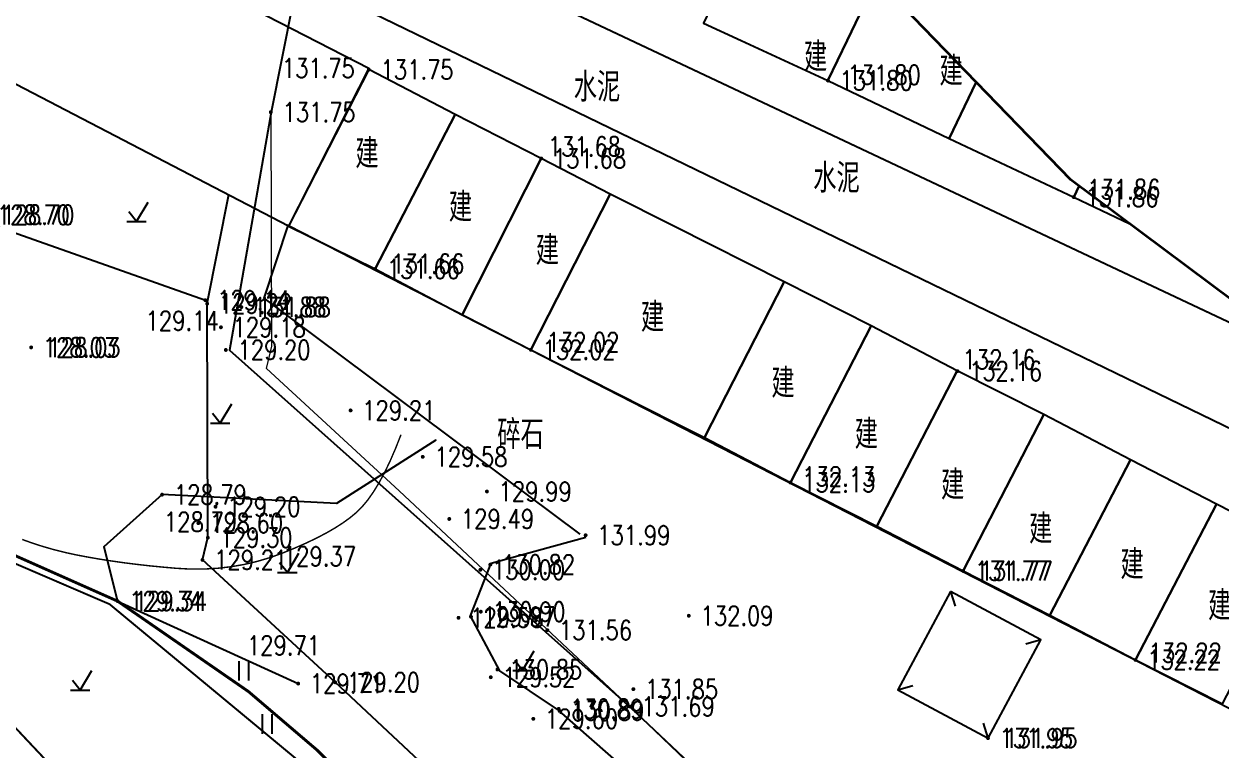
# Model space of a CAD drawing. Extents: x 529262 to 576451, y 2694391 to 2717535.
# Drawn here: x 566081.5 to 566143.2, y 2711466 to 2711503.4 of the extents above; entities that cross this region are included whole.
import ezdxf
from ezdxf.enums import TextEntityAlignment as Align

# ---------------------------------------------------------------- set-up
doc = ezdxf.new("R2010")
doc.units = 0
doc.linetypes.add('ACAD_ISO12W100', pattern=[22, 12, -3, 0.5, -3, 0.5, -3])
doc.linetypes.add('X3', pattern=[5, 4, -1])
for name, color, linetype in [('a红线图', 1, 'Continuous'), ('DGX', 8, 'Continuous'), ('DLSS', 4, 'Continuous'), ('DMTZ', 8, 'Continuous'), ('GCD', 8, 'Continuous'), ('GXYZ', 8, 'Continuous'), ('JMD', 8, 'Continuous'), ('ZBTZ', 8, 'Continuous'), ('ZJ', 7, 'Continuous'), ('污水管径标注_W10-', 202, 'Continuous')]:
    doc.layers.add(name, color=color, linetype=linetype)
doc.layers.add('控制界线1', color=30, linetype='ACAD_ISO12W100', lineweight=35)
doc.styles.add('HZ', font='rs.shx', dxfattribs={"width": 0.8, "bigfont": 'hztxt.shx'})
doc.linetypes.add('10421', pattern='A,2,[150,AAA.SHX,S=0.5,R=0,X=0,Y=0.5],1e-11', length=2)
doc.linetypes.add('10422', pattern='A,0.75,[150,AAA.SHX,S=0.5,R=0,X=0,Y=0.5],1.5,[177,AAA.SHX,S=1,R=0,X=0,Y=0.4],0.75', length=3)
doc.linetypes.add('1161', pattern='A,0,[149,AAA.SHX,S=0.15,R=0,X=0,Y=0],-1.6', length=1.6)
doc.linetypes.add('732', pattern='A,9,-0.5,[162,AAA.SHX,S=1,R=0,X=0,Y=0],-0.5', length=10)

# ---------------------------------------------------------------- blocks, each defined once
blk = doc.blocks.new('GC200')
at = {"linetype": 'Continuous', "const_width": 0.2, "flags": 128}
blk.add_lwpolyline([(-0.1, 0, 1), (0.1, 0, 1)], format="xyb", close=True, dxfattribs=at)
blk = doc.blocks.new('gc123')
at = {"color": 8}
for p, q in [((0, 0), (1.2, 2)), ((-1, 0), (1, 0)), ((0, 0), (-0.8, 1))]:
    blk.add_line(p, q, dxfattribs=at)
blk = doc.blocks.new('gc121')
at = {"color": 8}
for p, q in [((-0.5, -1), (-0.5, 1)), ((0.5, -1), (0.5, 1))]:
    blk.add_line(p, q, dxfattribs=at)

msp = doc.modelspace()

# ---------------------------------------------------------------- linework, layer by layer
at = {"color": 8, "linetype": 'Continuous', "flags": 128}
msp.add_lwpolyline([(566095.134, 2711493.033), (566152.074, 2711463.805), (566150.934, 2711461.489)], dxfattribs=at)
at = {"layer": 'a红线图', "color": 8, "linetype": 'Continuous', "lineweight": 0, "flags": 128}
msp.add_lwpolyline([(566150.116, 2711432.906), (566121.749, 2711459.554), (566112.716, 2711468.208), (566100.804, 2711479.377), (566093.968, 2711485.682), (566094.243, 2711486.829), (566094.214, 2711498.884), (566095.327, 2711504.502)], dxfattribs=at)
msp.add_lwpolyline([(566150.116, 2711432.906), (566121.749, 2711459.554), (566112.716, 2711468.208), (566100.804, 2711479.377), (566093.968, 2711485.682), (566094.243, 2711486.829), (566094.214, 2711498.884), (566095.327, 2711504.502)], dxfattribs=at)
at = {"layer": 'DGX', "linetype": 'Continuous', "const_width": 0.075, "elevation": 129}
msp.add_lwpolyline([(566100.898, 2711482.264), (566100.619, 2711481.555), (566100.337, 2711480.904), (566100.053, 2711480.313), (566099.765, 2711479.781), (566099.475, 2711479.308), (566099.182, 2711478.894), (566098.886, 2711478.54), (566098.587, 2711478.245), (566098.265, 2711477.98), (566097.899, 2711477.716), (566097.491, 2711477.454), (566097.039, 2711477.194), (566096.543, 2711476.935), (566096.004, 2711476.677), (566095.422, 2711476.421), (566094.797, 2711476.166), (566094.146, 2711475.931), (566093.486, 2711475.736), (566092.817, 2711475.579), (566092.139, 2711475.461), (566091.453, 2711475.383), (566090.759, 2711475.343), (566090.055, 2711475.342), (566089.343, 2711475.38), (566088.636, 2711475.442), (566087.945, 2711475.51), (566087.272, 2711475.586), (566086.616, 2711475.669), (566085.978, 2711475.759), (566085.357, 2711475.857), (566084.753, 2711475.962), (566084.167, 2711476.073), (566083.593, 2711476.198), (566083.029, 2711476.339), (566082.473, 2711476.498), (566081.925, 2711476.674), (566081.387, 2711476.867)], dxfattribs=at)
msp.add_lwpolyline([(566100.898, 2711482.264), (566100.619, 2711481.555), (566100.337, 2711480.904), (566100.053, 2711480.313), (566099.765, 2711479.781), (566099.475, 2711479.308), (566099.182, 2711478.894), (566098.886, 2711478.54), (566098.587, 2711478.245), (566098.265, 2711477.98), (566097.899, 2711477.716), (566097.491, 2711477.454), (566097.039, 2711477.194), (566096.543, 2711476.935), (566096.004, 2711476.677), (566095.422, 2711476.421), (566094.797, 2711476.166), (566094.146, 2711475.931), (566093.486, 2711475.736), (566092.817, 2711475.579), (566092.139, 2711475.461), (566091.453, 2711475.383), (566090.759, 2711475.343), (566090.055, 2711475.342), (566089.343, 2711475.38), (566088.636, 2711475.442), (566087.945, 2711475.51), (566087.272, 2711475.586), (566086.616, 2711475.669), (566085.978, 2711475.759), (566085.357, 2711475.857), (566084.753, 2711475.962), (566084.167, 2711476.073), (566083.593, 2711476.198), (566083.029, 2711476.339), (566082.473, 2711476.498), (566081.925, 2711476.674), (566081.387, 2711476.867)], dxfattribs=at)
at = {"layer": 'DLSS', "linetype": 'Continuous', "const_width": 0.1, "flags": 128}
for points in [[(566099.392, 2711531.58), (566090.341, 2711511.531), (566092.684, 2711507.262), (566102.371, 2711502.568)], [(566099.392, 2711531.58), (566090.341, 2711511.531), (566092.684, 2711507.262), (566102.371, 2711502.568)], [(566112.781, 2711502.568), (566095.373, 2711510.773), (566101.537, 2711524.316)], [(566112.781, 2711502.568), (566095.373, 2711510.773), (566101.537, 2711524.316)], [(566102.371, 2711502.568), (566114.998, 2711496.45)], [(566102.371, 2711502.568), (566114.998, 2711496.45)], [(566114.998, 2711501.523), (566112.781, 2711502.568)], [(566114.998, 2711501.523), (566112.781, 2711502.568)], [(566148.125, 2711485.909), (566114.998, 2711501.523)], [(566148.125, 2711485.909), (566114.998, 2711501.523)], [(566114.998, 2711496.45), (566159.77, 2711474.756), (566148.069, 2711447.436)], [(566114.998, 2711496.45), (566159.77, 2711474.756), (566148.069, 2711447.436)]]:
    msp.add_lwpolyline(points, dxfattribs=at)
at = {"layer": 'DLSS', "linetype": 'X3', "const_width": 0.15, "flags": 128}
for points in [[(566086.301, 2711473.689), (566074.381, 2711478.986)], [(566086.301, 2711473.689), (566074.381, 2711478.986)], [(566086.516, 2711443.196), (566088.274, 2711446.034), (566095.05, 2711456.079), (566099.149, 2711462.141), (566099.18, 2711462.907), (566098.72, 2711463.857), (566096.592, 2711466.002), (566093.042, 2711469.031), (566086.301, 2711473.689)], [(566086.516, 2711443.196), (566088.274, 2711446.034), (566095.05, 2711456.079), (566099.149, 2711462.141), (566099.18, 2711462.907), (566098.72, 2711463.857), (566096.592, 2711466.002), (566093.042, 2711469.031), (566086.301, 2711473.689)]]:
    msp.add_lwpolyline(points, dxfattribs=at)
at = {"layer": 'DMTZ', "linetype": '10422', "elevation": 24.551, "flags": 128}
msp.add_lwpolyline([(566110.13, 2711477.138), (566093.846, 2711489.296), (566095.098, 2711493.089)], dxfattribs=at)
at = {"layer": 'DMTZ', "linetype": '10421', "elevation": 24.551, "flags": 128}
for points in [[(566109.067, 2711468.037), (566105.991, 2711470.099), (566104.474, 2711472.928), (566105.544, 2711475.642), (566110.417, 2711476.989)], [(566201.224, 2711375.868), (566187.528, 2711384.886), (566186.338, 2711387.156), (566184.22, 2711395.184), (566149.024, 2711426.554), (566137.5, 2711439.698), (566131.366, 2711448.459), (566109.05, 2711468.046)]]:
    msp.add_lwpolyline(points, dxfattribs=at)
at = {"layer": 'GXYZ', "linetype": '732', "flags": 128}
msp.add_lwpolyline([(566490.048, 2711309.934), (566487.953, 2711312.032), (566480.532, 2711318.315), (566472.905, 2711320.663), (566453.241, 2711319.912), (566438.382, 2711317.31), (566429.977, 2711316.221), (566416.726, 2711314.383), (566399.301, 2711312.109), (566382.298, 2711309.774), (566371.677, 2711308.568), (566347.65, 2711311.683), (566328.264, 2711317.038), (566286.99, 2711330.976), (566233.821, 2711354.592), (566227.813, 2711357.118), (566188.193, 2711379.624), (566184.026, 2711381.817), (566180.375, 2711387.043), (566176.461, 2711392.384), (566172.795, 2711397.246), (566169.923, 2711401.427), (566168.508, 2711402.702), (566159.048, 2711411.516), (566146.822, 2711423.042), (566118.455, 2711449.69), (566109.422, 2711458.344), (566097.51, 2711469.513), (566090.674, 2711475.818), (566090.949, 2711476.965), (566090.92, 2711489.02), (566092.032, 2711494.639)], dxfattribs=at)
at = {"layer": 'JMD', "linetype": 'Continuous'}
for p, q in [((566129.219, 2711474.191), (566129.45, 2711473.425)), ((566129.219, 2711474.191), (566129.45, 2711473.425)), ((566133.863, 2711471.701), (566133.097, 2711471.47)), ((566133.863, 2711471.701), (566133.097, 2711471.47)), ((566126.499, 2711469.12), (566127.265, 2711469.351)), ((566126.499, 2711469.12), (566127.265, 2711469.351)), ((566131.143, 2711466.63), (566130.911, 2711467.396)), ((566131.143, 2711466.63), (566130.911, 2711467.396))]:
    msp.add_line(p, q, dxfattribs=at)
at = {"layer": 'JMD', "linetype": 'Continuous', "flags": 128}
for points in [[(566099.25, 2711501.143), (566095.111, 2711493.017), (566050.446, 2711516.239), (566055.141, 2711523.781)], [(566099.241, 2711501.075), (566095.102, 2711493.018), (566099.566, 2711490.807), (566103.691, 2711498.756)], [(566099.241, 2711501.075), (566095.102, 2711493.018), (566099.566, 2711490.807), (566103.691, 2711498.756)], [(566103.691, 2711498.756), (566099.566, 2711490.807), (566104.057, 2711488.439), (566108.127, 2711496.499)], [(566103.691, 2711498.756), (566099.566, 2711490.807), (566104.057, 2711488.439), (566108.127, 2711496.499)], [(566108.127, 2711496.499), (566104.057, 2711488.439), (566107.588, 2711486.64), (566111.685, 2711494.657)], [(566108.127, 2711496.499), (566104.057, 2711488.439), (566107.588, 2711486.64), (566111.685, 2711494.657)], [(566125.419, 2711477.545), (566129.562, 2711485.55), (566125.126, 2711487.87), (566120.966, 2711479.802)], [(566125.419, 2711477.545), (566129.562, 2711485.55), (566125.126, 2711487.87), (566120.966, 2711479.802)], [(566129.864, 2711475.246), (566134.013, 2711483.301), (566129.562, 2711485.55), (566125.419, 2711477.545)], [(566129.864, 2711475.246), (566134.013, 2711483.301), (566129.562, 2711485.55), (566125.419, 2711477.545)], [(566134.336, 2711472.963), (566138.49, 2711480.966), (566134.013, 2711483.301), (566129.864, 2711475.246)], [(566134.336, 2711472.963), (566138.49, 2711480.966), (566134.013, 2711483.301), (566129.864, 2711475.246)], [(566138.737, 2711470.662), (566142.911, 2711478.683), (566138.49, 2711480.966), (566134.336, 2711472.963)], [(566138.737, 2711470.662), (566142.911, 2711478.683), (566138.49, 2711480.966), (566134.336, 2711472.963)], [(566143.221, 2711468.395), (566147.389, 2711476.395), (566142.911, 2711478.683), (566138.737, 2711470.662)], [(566143.221, 2711468.395), (566147.389, 2711476.395), (566142.911, 2711478.683), (566138.737, 2711470.662)]]:
    msp.add_lwpolyline(points, close=True, dxfattribs=at)
for points, elevation in [([(566120.147, 2711511.157), (566116.479, 2711503.465), (566118.428, 2711502.568)], 131.869), ([(566120.147, 2711511.157), (566116.479, 2711503.465), (566118.428, 2711502.568)], 131.869), ([(566123.882, 2711502.568), (566125.398, 2711505.736)], 131.869), ([(566125.398, 2711505.736), (566123.882, 2711502.568)], 131.763), ([(566123.882, 2711502.568), (566125.398, 2711505.736)], 131.869), ([(566125.398, 2711505.736), (566123.882, 2711502.568)], 131.763), ([(566118.428, 2711502.568), (566122.898, 2711500.511), (566123.882, 2711502.568)], 131.869), ([(566118.428, 2711502.568), (566122.898, 2711500.511), (566123.882, 2711502.568)], 131.869), ([(566123.882, 2711502.568), (566122.898, 2711500.511), (566129.143, 2711497.528), (566130.538, 2711500.431)], 131.763), ([(566123.882, 2711502.568), (566122.898, 2711500.511), (566129.143, 2711497.528), (566130.538, 2711500.431)], 131.763), ([(566130.538, 2711500.431), (566129.143, 2711497.528), (566135.559, 2711494.507), (566135.832, 2711495.086)], 131.98), ([(566130.538, 2711500.431), (566129.143, 2711497.528), (566135.559, 2711494.507), (566135.832, 2711495.086)], 131.98), ([(566135.832, 2711495.086), (566135.559, 2711494.507), (566138.444, 2711493.137)], 132.176), ([(566135.832, 2711495.086), (566135.559, 2711494.507), (566138.444, 2711493.137)], 132.176)]:
    msp.add_lwpolyline(points, dxfattribs=dict(at, elevation=elevation))
for points in [[(566114.998, 2711492.984), (566111.685, 2711494.657), (566107.588, 2711486.64), (566114.998, 2711482.898)], [(566114.998, 2711492.984), (566111.685, 2711494.657), (566107.588, 2711486.64), (566114.998, 2711482.898)], [(566114.998, 2711482.898), (566116.538, 2711482.12), (566120.635, 2711490.137), (566114.998, 2711492.984)], [(566114.998, 2711482.898), (566116.538, 2711482.12), (566120.635, 2711490.137), (566114.998, 2711492.984)]]:
    msp.add_lwpolyline(points, dxfattribs=at)
for points, elevation in [([(566125.126, 2711487.87), (566120.635, 2711490.137), (566116.538, 2711482.12), (566120.966, 2711479.802)], 133.417), ([(566125.126, 2711487.87), (566120.635, 2711490.137), (566116.538, 2711482.12), (566120.966, 2711479.802)], 133.417), ([(566129.219, 2711474.191), (566126.499, 2711469.12), (566131.143, 2711466.63), (566133.863, 2711471.701)], 131.761), ([(566129.219, 2711474.191), (566126.499, 2711469.12), (566131.143, 2711466.63), (566133.863, 2711471.701)], 131.761)]:
    msp.add_lwpolyline(points, close=True, dxfattribs=dict(at, elevation=elevation))
at = {"layer": 'ZBTZ', "linetype": '1161', "flags": 128}
for points in [[(566063.064, 2711502.568), (566062.826, 2711500.968), (566064.099, 2711500.04), (566078.876, 2711495.243), (566079.472, 2711494.573), (566079.473, 2711493.587), (566079.473, 2711493.587), (566079.682, 2711493.127), (566090.822, 2711489.195), (566090.822, 2711489.195)], [(566063.064, 2711502.568), (566062.826, 2711500.968), (566064.099, 2711500.04), (566078.876, 2711495.243), (566079.472, 2711494.573), (566079.473, 2711493.587), (566079.473, 2711493.587), (566079.682, 2711493.127), (566090.822, 2711489.195), (566090.822, 2711489.195)], [(566102.693, 2711481.982), (566102.693, 2711481.982), (566102.693, 2711481.982), (566097.579, 2711478.713), (566088.591, 2711479.176), (566085.595, 2711476.488), (566086.301, 2711473.689), (566095.603, 2711469.442)], [(566102.693, 2711481.982), (566102.693, 2711481.982), (566102.693, 2711481.982), (566097.579, 2711478.713), (566088.591, 2711479.176), (566085.595, 2711476.488), (566086.301, 2711473.689), (566095.603, 2711469.442)]]:
    msp.add_lwpolyline(points, dxfattribs=at)
at = {"layer": 'ZBTZ', "linetype": 'Continuous', "const_width": 0.1, "flags": 128}
for points in [[(566087.506, 2711446.347), (566092.903, 2711454.545), (566071.977, 2711476.796), (566063.876, 2711486.554), (566058.213, 2711479.91), (566056.715, 2711481.45), (566055.613, 2711480.338)], [(566087.506, 2711446.347), (566092.903, 2711454.545), (566071.977, 2711476.796), (566063.876, 2711486.554), (566058.213, 2711479.91), (566056.715, 2711481.45), (566055.613, 2711480.338)], [(566092.903, 2711454.545), (566092.903, 2711454.545), (566098.538, 2711461.891), (566098.151, 2711463.368), (566085.885, 2711473.533), (566074.186, 2711478.568), (566071.977, 2711476.796), (566071.977, 2711476.796)], [(566092.903, 2711454.545), (566092.903, 2711454.545), (566098.538, 2711461.891), (566098.151, 2711463.368), (566085.885, 2711473.533), (566074.186, 2711478.568), (566071.977, 2711476.796), (566071.977, 2711476.796)]]:
    msp.add_lwpolyline(points, dxfattribs=at)
at = {"layer": '控制界线1', "color": 252, "linetype": 'Continuous', "flags": 128}
msp.add_lwpolyline([(566606.933, 2711087.702), (566644.711, 2711153.019), (566598.698, 2711283.071), (566496.002, 2711357.662), (566390.249, 2711365.689), (566217.966, 2711433.767), (566135.414, 2711495.399), (566100.815, 2711531.11), (566057.471, 2711541.747), (566041.502, 2711497.298), (566109.581, 2711415.474), (566178.415, 2711344.369), (566249.168, 2711298.339), (566348.438, 2711264.105), (566455.277, 2711261.066), (566502.459, 2711244.312), (566526.428, 2711223.352), (566516.162, 2711173.585), (566513.881, 2711148.132)], close=True, dxfattribs=at)
msp.add_lwpolyline([(566606.933, 2711087.702), (566644.711, 2711153.019), (566598.698, 2711283.071), (566496.002, 2711357.662), (566390.249, 2711365.689), (566217.966, 2711433.767), (566135.414, 2711495.399), (566100.815, 2711531.11), (566057.471, 2711541.747), (566041.502, 2711497.298), (566109.581, 2711415.474), (566178.415, 2711344.369), (566249.168, 2711298.339), (566348.438, 2711264.105), (566455.277, 2711261.066), (566502.459, 2711244.312), (566526.428, 2711223.352), (566516.162, 2711173.585), (566513.881, 2711148.132)], close=True, dxfattribs=at)
msp.add_lwpolyline([(566606.933, 2711087.702), (566644.711, 2711153.019), (566598.698, 2711283.071), (566496.002, 2711357.662), (566390.249, 2711365.689), (566217.966, 2711433.767), (566135.414, 2711495.399), (566100.815, 2711531.11), (566057.471, 2711541.747), (566041.502, 2711497.298), (566109.581, 2711415.474), (566178.415, 2711344.369), (566249.168, 2711298.339), (566348.438, 2711264.105), (566455.277, 2711261.066), (566502.459, 2711244.312), (566526.428, 2711223.352), (566516.162, 2711173.585), (566513.881, 2711148.132)], close=True, dxfattribs=at)
at = {"layer": '污水管径标注_W10-'}
msp.add_lwpolyline([(566095.327, 2711504.502), (566094.214, 2711498.884), (566092.058, 2711486.618), (566108.338, 2711472.109), (566112.716, 2711468.208), (566116.656, 2711464.501), (566123.012, 2711458.522), (566137.579, 2711444.817), (566153.073, 2711430.241)], dxfattribs=at)

# ---------------------------------------------------------------- block references
at = {"layer": 'GCD', "linetype": 'Continuous'}
ref = msp.add_blockref('GC200', (566099.241, 2711501.075, 131.754), dxfattribs=dict(at, xscale=0.5, yscale=0.5))
ref.add_attrib('height', '131.75', dxfattribs={"linetype": 'Continuous', "height": 1, "style": 'HZ', "width": 0.8}).set_placement((566099.841, 2711501.075, 131.754), align=Align.MIDDLE_LEFT)
at = {"layer": 'GCD', "linetype": 'Continuous', "xscale": 0.5, "yscale": 0.5}
for p in [(566099.241, 2711501.075, 131.754), (566122.898, 2711500.511, 131.797), (566108.127, 2711496.499, 131.679), (566135.559, 2711494.507, 131.856), (566099.566, 2711490.807, 131.656), (566090.822, 2711489.195, 129.138), (566092.675, 2711488.841, 131.88), (566107.588, 2711486.64, 132.019), (566129.566, 2711485.542, 132.155), (566120.966, 2711479.802, 132.126), (566088.591, 2711479.176, 128.793), (566105.326, 2711479.339, 129.987), (566129.864, 2711475.246, 131.773), (566086.301, 2711473.689, 129.338), (566138.737, 2711470.662, 132.216), (566095.603, 2711469.442, 129.711), (566131.143, 2711466.63, 131.95)]:
    msp.add_blockref('GC200', p, dxfattribs=at)
at = {"layer": 'GCD', "linetype": 'Continuous'}
ref = msp.add_blockref('GC200', (566122.898, 2711500.511, 131.797), dxfattribs=dict(at, xscale=0.5, yscale=0.5))
ref.add_attrib('height', '131.80', dxfattribs={"linetype": 'Continuous', "height": 1, "style": 'HZ', "width": 0.8}).set_placement((566123.498, 2711500.511, 131.797), align=Align.MIDDLE_LEFT)
ref = msp.add_blockref('GC200', (566094.192, 2711498.883, 131.75), dxfattribs=dict(at, xscale=0.5, yscale=0.5, zscale=0.5))
ref.add_attrib('height', '131.75', dxfattribs={"linetype": 'Continuous', "height": 1, "style": 'HZ', "width": 0.8}).set_placement((566094.792, 2711498.883, 131.75), align=Align.MIDDLE_LEFT)
ref = msp.add_blockref('GC200', (566108.127, 2711496.499, 131.679), dxfattribs=dict(at, xscale=0.5, yscale=0.5))
ref.add_attrib('height', '131.68', dxfattribs={"linetype": 'Continuous', "height": 1, "style": 'HZ', "width": 0.8}).set_placement((566108.727, 2711496.499, 131.679), align=Align.MIDDLE_LEFT)
ref = msp.add_blockref('GC200', (566135.559, 2711494.507, 131.856), dxfattribs=dict(at, xscale=0.5, yscale=0.5))
ref.add_attrib('height', '131.86', dxfattribs={"linetype": 'Continuous', "height": 1, "style": 'HZ', "width": 0.8}).set_placement((566136.159, 2711494.507, 131.856), align=Align.MIDDLE_LEFT)
ref = msp.add_blockref('GC200', (566079.473, 2711493.587, 128.7), dxfattribs=dict(at, xscale=0.5, yscale=0.5))
ref.add_attrib('height', '128.70', dxfattribs={"linetype": 'Continuous', "height": 1, "style": 'HZ', "width": 0.8}).set_placement((566080.073, 2711493.587, 128.7), align=Align.MIDDLE_LEFT)
ref = msp.add_blockref('GC200', (566099.566, 2711490.807, 131.656), dxfattribs=dict(at, xscale=0.5, yscale=0.5))
ref.add_attrib('height', '131.66', dxfattribs={"linetype": 'Continuous', "height": 1, "style": 'HZ', "width": 0.8}).set_placement((566100.166, 2711490.807, 131.656), align=Align.MIDDLE_LEFT)
ref = msp.add_blockref('GC200', (566090.822, 2711489.195, 129.138), dxfattribs=dict(at, xscale=0.5, yscale=0.5))
ref.add_attrib('height', '129.14', dxfattribs={"linetype": 'Continuous', "height": 1, "style": 'HZ', "width": 0.8}).set_placement((566091.422, 2711489.195, 129.138), align=Align.MIDDLE_LEFT)
at = {"layer": 'GCD', "color": 3, "linetype": 'Continuous'}
ref = msp.add_blockref('GC200', (566090.917, 2711489.016, 129.22), dxfattribs=dict(at, xscale=0.5, yscale=0.5, zscale=0.5))
ref.add_attrib('height', '129.22', dxfattribs={"linetype": 'Continuous', "height": 1, "style": 'HZ', "width": 0.8}).set_placement((566091.517, 2711489.016, 129.22), align=Align.MIDDLE_LEFT)
at = {"layer": 'GCD', "linetype": 'Continuous'}
ref = msp.add_blockref('GC200', (566092.675, 2711488.841, 131.88), dxfattribs=dict(at, xscale=0.5, yscale=0.5))
ref.add_attrib('height', '131.88', dxfattribs={"linetype": 'Continuous', "height": 1, "style": 'HZ', "width": 0.8}).set_placement((566093.275, 2711488.841, 131.88), align=Align.MIDDLE_LEFT)
at = {"layer": 'GCD', "color": 3, "linetype": 'Continuous'}
ref = msp.add_blockref('GC200', (566091.623, 2711487.799, 129.182), dxfattribs=dict(at, xscale=0.5, yscale=0.5, zscale=0.5))
ref.add_attrib('height', '129.18', dxfattribs={"linetype": 'Continuous', "height": 1, "style": 'HZ', "width": 0.8}).set_placement((566092.223, 2711487.799, 129.182), align=Align.MIDDLE_LEFT)
at = {"layer": 'GCD', "linetype": 'Continuous'}
ref = msp.add_blockref('GC200', (566081.845, 2711486.762, 128.03), dxfattribs=dict(at, xscale=0.5, yscale=0.5, zscale=0.5))
ref.add_attrib('height', '128.03', dxfattribs={"linetype": 'Continuous', "height": 1, "style": 'HZ', "width": 0.8}).set_placement((566082.445, 2711486.762, 128.03), align=Align.MIDDLE_LEFT)
ref = msp.add_blockref('GC200', (566091.873, 2711486.632, 129.2), dxfattribs=dict(at, xscale=0.5, yscale=0.5, zscale=0.5))
ref.add_attrib('height', '129.20', dxfattribs={"linetype": 'Continuous', "height": 1, "style": 'HZ', "width": 0.8}).set_placement((566092.473, 2711486.632, 129.2), align=Align.MIDDLE_LEFT)
ref = msp.add_blockref('GC200', (566107.588, 2711486.64, 132.019), dxfattribs=dict(at, xscale=0.5, yscale=0.5))
ref.add_attrib('height', '132.02', dxfattribs={"linetype": 'Continuous', "height": 1, "style": 'HZ', "width": 0.8}).set_placement((566108.188, 2711486.64, 132.019), align=Align.MIDDLE_LEFT)
at = {"layer": 'GCD', "linetype": 'Continuous', "xscale": 0.5, "yscale": 0.5, "zscale": 0.5}
msp.add_blockref('GC200', (566081.845, 2711486.762, 128.03), dxfattribs=at)
at = {"layer": 'GCD', "linetype": 'Continuous'}
ref = msp.add_blockref('GC200', (566129.566, 2711485.542, 132.155), dxfattribs=dict(at, xscale=0.5, yscale=0.5))
ref.add_attrib('height', '132.16', dxfattribs={"linetype": 'Continuous', "height": 1, "style": 'HZ', "width": 0.8}).set_placement((566130.166, 2711485.542, 132.155), align=Align.MIDDLE_LEFT)
ref = msp.add_blockref('GC200', (566098.304, 2711483.517, 129.207), dxfattribs=dict(at, xscale=0.5, yscale=0.5, zscale=0.5))
ref.add_attrib('height', '129.21', dxfattribs={"linetype": 'Continuous', "height": 1, "style": 'HZ', "width": 0.8}).set_placement((566098.904, 2711483.517, 129.207), align=Align.MIDDLE_LEFT)
ref = msp.add_blockref('GC200', (566102.021, 2711481.125, 129.575), dxfattribs=dict(at, xscale=0.5, yscale=0.5, zscale=0.5))
ref.add_attrib('height', '129.58', dxfattribs={"linetype": 'Continuous', "height": 1, "style": 'HZ', "width": 0.8}).set_placement((566102.621, 2711481.125, 129.575), align=Align.MIDDLE_LEFT)
ref = msp.add_blockref('GC200', (566120.966, 2711479.802, 132.126), dxfattribs=dict(at, xscale=0.5, yscale=0.5))
ref.add_attrib('height', '132.13', dxfattribs={"linetype": 'Continuous', "height": 1, "style": 'HZ', "width": 0.8}).set_placement((566121.566, 2711479.802, 132.126), align=Align.MIDDLE_LEFT)
ref = msp.add_blockref('GC200', (566088.591, 2711479.176, 128.793), dxfattribs=dict(at, xscale=0.5, yscale=0.5))
ref.add_attrib('height', '128.79', dxfattribs={"linetype": 'Continuous', "height": 1, "style": 'HZ', "width": 0.8}).set_placement((566089.191, 2711479.176, 128.793), align=Align.MIDDLE_LEFT)
ref = msp.add_blockref('GC200', (566105.326, 2711479.339, 129.987), dxfattribs=dict(at, xscale=0.5, yscale=0.5))
ref.add_attrib('height', '129.99', dxfattribs={"linetype": 'Continuous', "height": 1, "style": 'HZ', "width": 0.8}).set_placement((566105.926, 2711479.339, 129.987), align=Align.MIDDLE_LEFT)
ref = msp.add_blockref('GC200', (566091.344, 2711478.552, 129.203), dxfattribs=dict(at, xscale=0.5, yscale=0.5, zscale=0.5))
ref.add_attrib('height', '129.20', dxfattribs={"linetype": 'Continuous', "height": 1, "style": 'HZ', "width": 0.8}).set_placement((566091.944, 2711478.552, 129.203), align=Align.MIDDLE_LEFT)
ref = msp.add_blockref('GC200', (566103.387, 2711477.924, 129.486), dxfattribs=dict(at, xscale=0.5, yscale=0.5, zscale=0.5))
ref.add_attrib('height', '129.49', dxfattribs={"linetype": 'Continuous', "height": 1, "style": 'HZ', "width": 0.8}).set_placement((566103.987, 2711477.924, 129.486), align=Align.MIDDLE_LEFT)
at = {"layer": 'GCD', "color": 3, "linetype": 'Continuous'}
ref = msp.add_blockref('GC200', (566090.459, 2711477.71, 128.6), dxfattribs=dict(at, xscale=0.5, yscale=0.5, zscale=0.5))
ref.add_attrib('height', '128.60', dxfattribs={"linetype": 'Continuous', "height": 1, "style": 'HZ', "width": 0.8}).set_placement((566091.059, 2711477.71, 128.6), align=Align.MIDDLE_LEFT)
ref = msp.add_blockref('GC200', (566090.946, 2711476.961, 129.302), dxfattribs=dict(at, xscale=0.5, yscale=0.5, zscale=0.5))
ref.add_attrib('height', '129.30', dxfattribs={"linetype": 'Continuous', "height": 1, "style": 'HZ', "width": 0.8}).set_placement((566091.546, 2711476.961, 129.302), align=Align.MIDDLE_LEFT)
at = {"layer": 'GCD', "linetype": 'Continuous'}
ref = msp.add_blockref('GC200', (566110.412, 2711477.084, 131.993), dxfattribs=dict(at, xscale=0.5, yscale=0.5, zscale=0.5))
ref.add_attrib('height', '131.99', dxfattribs={"linetype": 'Continuous', "height": 1, "style": 'HZ', "width": 0.8}).set_placement((566111.012, 2711477.084, 131.993), align=Align.MIDDLE_LEFT)
ref = msp.add_blockref('GC200', (566094.217, 2711475.999, 129.367), dxfattribs=dict(at, xscale=0.5, yscale=0.5, zscale=0.5))
ref.add_attrib('height', '129.37', dxfattribs={"linetype": 'Continuous', "height": 1, "style": 'HZ', "width": 0.8}).set_placement((566094.817, 2711475.999, 129.367), align=Align.MIDDLE_LEFT)
at = {"layer": 'GCD', "color": 3, "linetype": 'Continuous'}
ref = msp.add_blockref('GC200', (566090.671, 2711475.814, 129.205), dxfattribs=dict(at, xscale=0.5, yscale=0.5, zscale=0.5))
ref.add_attrib('height', '129.21', dxfattribs={"linetype": 'Continuous', "height": 1, "style": 'HZ', "width": 0.8}).set_placement((566091.271, 2711475.814, 129.205), align=Align.MIDDLE_LEFT)
at = {"layer": 'GCD', "linetype": 'Continuous'}
ref = msp.add_blockref('GC200', (566104.989, 2711475.304, 129.999), dxfattribs=dict(at, xscale=0.5, yscale=0.5, zscale=0.5))
ref.add_attrib('height', '130.00', dxfattribs={"linetype": 'Continuous', "height": 1, "style": 'HZ', "width": 0.8}).set_placement((566105.589, 2711475.304, 129.999), align=Align.MIDDLE_LEFT)
ref = msp.add_blockref('GC200', (566105.503, 2711475.572, 130.823), dxfattribs=dict(at, xscale=0.5, yscale=0.5, zscale=0.5))
ref.add_attrib('height', '130.82', dxfattribs={"linetype": 'Continuous', "height": 1, "style": 'HZ', "width": 0.8}).set_placement((566106.103, 2711475.572, 130.823), align=Align.MIDDLE_LEFT)
ref = msp.add_blockref('GC200', (566129.864, 2711475.246, 131.773), dxfattribs=dict(at, xscale=0.5, yscale=0.5))
ref.add_attrib('height', '131.77', dxfattribs={"linetype": 'Continuous', "height": 1, "style": 'HZ', "width": 0.8}).set_placement((566130.464, 2711475.246, 131.773), align=Align.MIDDLE_LEFT)
ref = msp.add_blockref('GC200', (566086.301, 2711473.689, 129.338), dxfattribs=dict(at, xscale=0.5, yscale=0.5))
ref.add_attrib('height', '129.34', dxfattribs={"linetype": 'Continuous', "height": 1, "style": 'HZ', "width": 0.8}).set_placement((566086.901, 2711473.689, 129.338), align=Align.MIDDLE_LEFT)
ref = msp.add_blockref('GC200', (566103.863, 2711472.831, 129.579), dxfattribs=dict(at, xscale=0.5, yscale=0.5, zscale=0.5))
ref.add_attrib('height', '129.58', dxfattribs={"linetype": 'Continuous', "height": 1, "style": 'HZ', "width": 0.8}).set_placement((566104.463, 2711472.831, 129.579), align=Align.MIDDLE_LEFT)
ref = msp.add_blockref('GC200', (566104.505, 2711472.888, 129.974), dxfattribs=dict(at, xscale=0.5, yscale=0.5, zscale=0.5))
ref.add_attrib('height', '129.97', dxfattribs={"linetype": 'Continuous', "height": 1, "style": 'HZ', "width": 0.8}).set_placement((566105.105, 2711472.888, 129.974), align=Align.MIDDLE_LEFT)
ref = msp.add_blockref('GC200', (566105.012, 2711473.147, 130.902), dxfattribs=dict(at, xscale=0.5, yscale=0.5, zscale=0.5))
ref.add_attrib('height', '130.90', dxfattribs={"linetype": 'Continuous', "height": 1, "style": 'HZ', "width": 0.8}).set_placement((566105.612, 2711473.147, 130.902), align=Align.MIDDLE_LEFT)
ref = msp.add_blockref('GC200', (566115.727, 2711472.937, 132.088), dxfattribs=dict(at, xscale=0.5, yscale=0.5, zscale=0.5))
ref.add_attrib('height', '132.09', dxfattribs={"linetype": 'Continuous', "height": 1, "style": 'HZ', "width": 0.8}).set_placement((566116.327, 2711472.937, 132.088), align=Align.MIDDLE_LEFT)
ref = msp.add_blockref('GC200', (566108.44, 2711472.196, 131.56), dxfattribs=dict(at, xscale=0.5, yscale=0.5, zscale=0.5))
ref.add_attrib('height', '131.56', dxfattribs={"linetype": 'Continuous', "height": 1, "style": 'HZ', "width": 0.8}).set_placement((566109.04, 2711472.196, 131.56), align=Align.MIDDLE_LEFT)
ref = msp.add_blockref('GC200', (566138.737, 2711470.662, 132.216), dxfattribs=dict(at, xscale=0.5, yscale=0.5))
ref.add_attrib('height', '132.22', dxfattribs={"linetype": 'Continuous', "height": 1, "style": 'HZ', "width": 0.8}).set_placement((566139.337, 2711470.662, 132.216), align=Align.MIDDLE_LEFT)
ref = msp.add_blockref('GC200', (566105.525, 2711469.769, 129.52), dxfattribs=dict(at, xscale=0.5, yscale=0.5, zscale=0.5))
ref.add_attrib('height', '129.52', dxfattribs={"linetype": 'Continuous', "height": 1, "style": 'HZ', "width": 0.8}).set_placement((566106.125, 2711469.769, 129.52), align=Align.MIDDLE_LEFT)
ref = msp.add_blockref('GC200', (566105.87, 2711470.168, 130.845), dxfattribs=dict(at, xscale=0.5, yscale=0.5, zscale=0.5))
ref.add_attrib('height', '130.85', dxfattribs={"linetype": 'Continuous', "height": 1, "style": 'HZ', "width": 0.8}).set_placement((566106.47, 2711470.168, 130.845), align=Align.MIDDLE_LEFT)
ref = msp.add_blockref('GC200', (566095.603, 2711469.442, 129.711), dxfattribs=dict(at, xscale=0.5, yscale=0.5))
ref.add_attrib('height', '129.71', dxfattribs={"linetype": 'Continuous', "height": 1, "style": 'HZ', "width": 0.8}).set_placement((566096.203, 2711469.442, 129.711), align=Align.MIDDLE_LEFT)
at = {"layer": 'GCD', "color": 3, "linetype": 'Continuous'}
ref = msp.add_blockref('GC200', (566097.507, 2711469.509, 129.196), dxfattribs=dict(at, xscale=0.5, yscale=0.5, zscale=0.5))
ref.add_attrib('height', '129.20', dxfattribs={"linetype": 'Continuous', "height": 1, "style": 'HZ', "width": 0.8}).set_placement((566098.107, 2711469.509, 129.196), align=Align.MIDDLE_LEFT)
at = {"layer": 'GCD', "linetype": 'Continuous'}
ref = msp.add_blockref('GC200', (566112.873, 2711469.157, 131.852), dxfattribs=dict(at, xscale=0.5, yscale=0.5, zscale=0.5))
ref.add_attrib('height', '131.85', dxfattribs={"linetype": 'Continuous', "height": 1, "style": 'HZ', "width": 0.8}).set_placement((566113.473, 2711469.157, 131.852), align=Align.MIDDLE_LEFT)
ref = msp.add_blockref('GC200', (566109.019, 2711468.141, 130.887), dxfattribs=dict(at, xscale=0.5, yscale=0.5, zscale=0.5))
ref.add_attrib('height', '130.89', dxfattribs={"linetype": 'Continuous', "height": 1, "style": 'HZ', "width": 0.8}).set_placement((566109.619, 2711468.141, 130.887), align=Align.MIDDLE_LEFT)
ref = msp.add_blockref('GC200', (566109.067, 2711468.037, 130.89), dxfattribs=dict(at, xscale=0.5, yscale=0.5, zscale=0.5))
ref.add_attrib('height', '130.89', dxfattribs={"linetype": 'Continuous', "height": 1, "style": 'HZ', "width": 0.8}).set_placement((566109.667, 2711468.037, 130.89), align=Align.MIDDLE_LEFT)
ref = msp.add_blockref('GC200', (566112.698, 2711468.261, 131.693), dxfattribs=dict(at, xscale=0.5, yscale=0.5, zscale=0.5))
ref.add_attrib('height', '131.69', dxfattribs={"linetype": 'Continuous', "height": 1, "style": 'HZ', "width": 0.8}).set_placement((566113.298, 2711468.261, 131.693), align=Align.MIDDLE_LEFT)
ref = msp.add_blockref('GC200', (566107.717, 2711467.627, 129.597), dxfattribs=dict(at, xscale=0.5, yscale=0.5, zscale=0.5))
ref.add_attrib('height', '129.60', dxfattribs={"linetype": 'Continuous', "height": 1, "style": 'HZ', "width": 0.8}).set_placement((566108.317, 2711467.627, 129.597), align=Align.MIDDLE_LEFT)
ref = msp.add_blockref('GC200', (566131.143, 2711466.63, 131.95), dxfattribs=dict(at, xscale=0.5, yscale=0.5))
ref.add_attrib('height', '131.95', dxfattribs={"linetype": 'Continuous', "height": 1, "style": 'HZ', "width": 0.8}).set_placement((566131.743, 2711466.63, 131.95), align=Align.MIDDLE_LEFT)
at = {"layer": 'ZBTZ', "linetype": 'Continuous', "xscale": 0.5, "yscale": 0.5, "zscale": 0.5}
for name, p in [('gc123', (566087.271, 2711493.243)), ('gc123', (566087.271, 2711493.243)), ('gc121', (566092.81, 2711470.095)), ('gc121', (566092.81, 2711470.095)), ('gc121', (566094.012, 2711467.36)), ('gc121', (566094.012, 2711467.36))]:
    msp.add_blockref(name, p, dxfattribs=at)
at = {"layer": 'ZBTZ', "linetype": 'Continuous', "xscale": 0.5, "yscale": 0.5}
for p in [(566091.582, 2711482.863), (566095.044, 2711475.169), (566095.044, 2711475.169), (566107.161, 2711470.124), (566084.375, 2711469.109), (566084.375, 2711469.109)]:
    msp.add_blockref('gc123', p, dxfattribs=at)

# ---------------------------------------------------------------- texts
at = {"layer": 'GCD', "linetype": 'Continuous', "style": 'HZ', "width": 0.8}
for s, p in [('131.75', (566096.642, 2711501.151)), ('131.80', (566125.789, 2711500.802)), ('131.68', (566110.348, 2711497.113)), ('131.86', (566138.143, 2711494.906)), ('128.70', (566082.198, 2711493.587)), ('131.66', (566102.285, 2711491.073)), ('131.88', (566095.4, 2711488.841)), ('129.14', (566089.624, 2711488.135)), ('132.02', (566110.278, 2711487.03)), ('128.03', (566084.57, 2711486.762)), ('132.16', (566131.712, 2711486.138)), ('132.13', (566123.459, 2711480.113)), ('128.79', (566090.575, 2711477.771)), ('131.77', (566132.589, 2711475.246)), ('129.34', (566089.026, 2711473.689)), ('129.71', (566094.852, 2711471.409)), ('132.22', (566141.297, 2711471.033)), ('131.95', (566133.868, 2711466.63))]:
    msp.add_text(s, height=1, dxfattribs=at).set_placement(p, align=Align.MIDDLE)
at = {"layer": 'JMD', "linetype": 'Continuous', "style": 'HZ', "width": 0.8}
for p in [(566122.261, 2711501.803), (566122.261, 2711501.803), (566129.243, 2711501.075), (566129.243, 2711501.075), (566099.149, 2711496.822), (566099.149, 2711496.822), (566103.965, 2711494.064), (566103.965, 2711494.064), (566108.442, 2711491.838), (566108.442, 2711491.838), (566113.862, 2711488.389), (566113.862, 2711488.389), (566113.862, 2711488.389), (566113.862, 2711488.389), (566120.582, 2711484.995), (566120.582, 2711484.995), (566124.875, 2711482.364), (566124.875, 2711482.364), (566129.323, 2711479.748), (566129.323, 2711479.748), (566133.86, 2711477.481), (566133.86, 2711477.481), (566138.57, 2711475.649), (566138.57, 2711475.649), (566143.082, 2711473.531), (566143.082, 2711473.531)]:
    msp.add_text('建', height=1.5, dxfattribs=at).set_placement(p, align=Align.MIDDLE)
at = {"layer": 'ZJ', "color": 8, "linetype": 'Continuous', "style": 'HZ', "width": 0.8}
for s, p in [('水泥', (566110.997, 2711500.251)), ('水泥', (566110.997, 2711500.251)), ('水泥', (566123.338, 2711495.563)), ('水泥', (566123.338, 2711495.563)), ('碎石', (566107.061, 2711482.355)), ('碎石', (566107.061, 2711482.355))]:
    msp.add_text(s, height=1.5, dxfattribs=at).set_placement(p, align=Align.MIDDLE)

doc.saveas('drawing.dxf')
